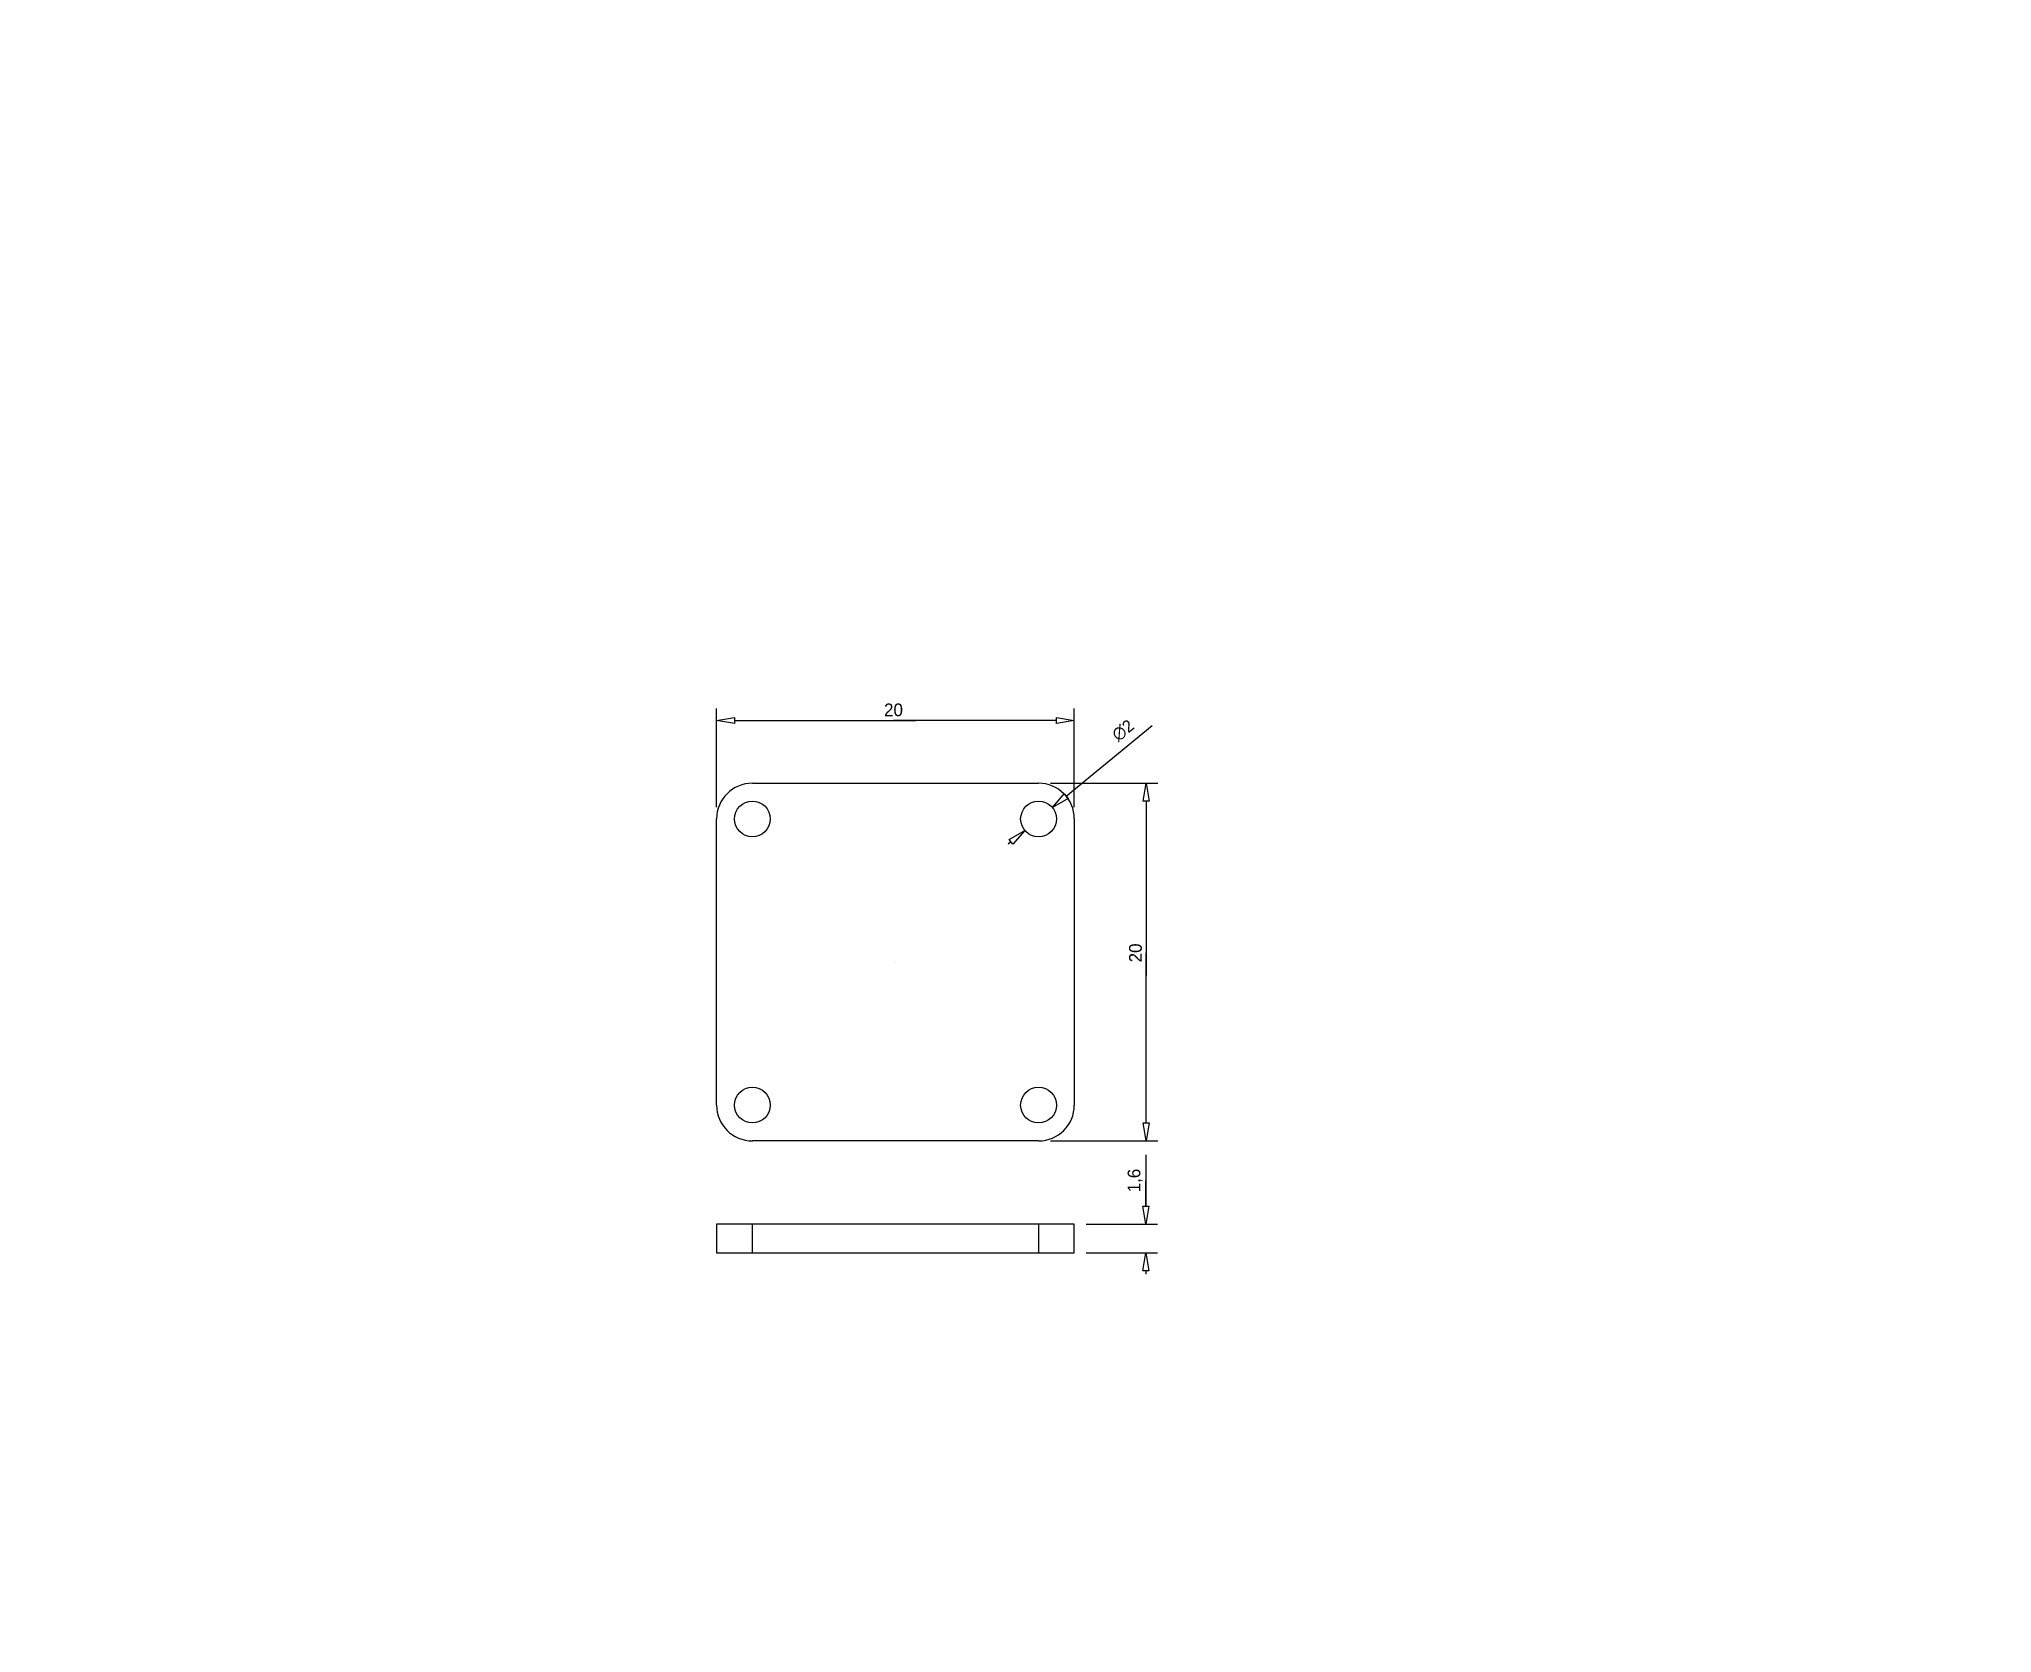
# Model space of a CAD drawing. Header units: millimetres. Extents: x 0 to 328, y 0 to 267.
import ezdxf

# ---------------------------------------------------------------- set-up
doc = ezdxf.new("R2010")
doc.units = ezdxf.units.MM
for name, color, linetype, lineweight in [('DIMENSIONS', 7, 'Continuous', 0), ('TANGENT EDGES', 7, 'Continuous', 0), ('VISIBLE', 7, 'Continuous', 0)]:
    doc.layers.add(name, color=color, linetype=linetype, lineweight=lineweight)
doc.dimstyles.new('ISO-25', dxfattribs={"dimtxt": 2.5, "dimasz": 2.5, "dimexe": 1.25, "dimexo": 0.625, "dimtad": 1, "dimtxsty": 'Standard', "dimcen": 2.5, "dimadec": 0, "dimazin": 0, "dimtfac": 1, "dimtmove": 0, "dimatfit": 3, "dimfxl": 1, "dimarcsym": 0})

# ---------------------------------------------------------------- blocks, each defined once
blk = doc.blocks.new('D1')
at = {"layer": 'DIMENSIONS'}
for p, q in [((169.64, 142.55), (187.67, 142.55)), ((185.67, 139.55), (185.67, 114.08)), ((185.67, 117.84), (185.67, 110.31)), ((185.67, 85.55), (185.67, 114.08)), ((169.64, 82.55), (187.67, 82.55))]:
    blk.add_line(p, q, dxfattribs=at)
for points in [[(185.67, 142.55), (186.17, 139.55), (185.17, 139.55), (185.67, 142.55)], [(185.67, 82.55), (185.17, 85.55), (186.17, 85.55), (185.67, 82.55)]]:
    blk.add_lwpolyline(points, dxfattribs=at)
at = {"layer": 'DIMENSIONS', "insert": (183.91, 114.08), "char_height": 2.134, "attachment_point": 5, "rotation": 90}
for s in ['{\\fCE|b0|i0|c0|p0;20}{\\fCE|b0|i0|c0|p0;}', '{\\fCE|b0|i0|c0|p0;}', '{\\fCE|b0|i0|c0|p0;}']:
    blk.add_mtext(s, dxfattribs=at)
blk = doc.blocks.new('D2')
at = {"layer": 'DIMENSIONS'}
for p, q in [((113.64, 138.55), (113.64, 155.07)), ((173.64, 138.55), (173.64, 155.07)), ((116.64, 153.07), (143.31, 153.07)), ((139.55, 153.07), (147.08, 153.07)), ((170.64, 153.07), (143.31, 153.07))]:
    blk.add_line(p, q, dxfattribs=at)
for points in [[(113.64, 153.07), (116.64, 153.57), (116.64, 152.57), (113.64, 153.07)], [(173.64, 153.07), (170.64, 152.57), (170.64, 153.57), (173.64, 153.07)]]:
    blk.add_lwpolyline(points, dxfattribs=at)
at = {"layer": 'DIMENSIONS', "insert": (143.31, 154.84), "char_height": 2.134, "attachment_point": 5}
for s in ['{\\fCE|b0|i0|c0|p0;20}{\\fCE|b0|i0|c0|p0;}', '{\\fCE|b0|i0|c0|p0;}', '{\\fCE|b0|i0|c0|p0;}']:
    blk.add_mtext(s, dxfattribs=at)
blk = doc.blocks.new('D3')
at = {"layer": 'DIMENSIONS'}
for p, q in [((172.27, 140.37), (186.68, 152.25)), ((163.01, 132.74), (162.55, 132.35)), ((143.64, 112.55), (143.64, 112.55))]:
    blk.add_line(p, q, dxfattribs=at)
for points in [[(169.96, 138.46), (171.95, 140.76), (172.59, 139.98), (169.96, 138.46)], [(165.33, 134.64), (163.33, 132.35), (162.7, 133.12), (165.33, 134.64)], [(143.64, 112.55), (143.64, 112.55), (143.64, 112.55), (143.64, 112.55), (143.64, 112.55)]]:
    blk.add_lwpolyline(points, dxfattribs=at)
at = {"layer": 'DIMENSIONS', "insert": (181.8, 151.43), "char_height": 2.134, "attachment_point": 5, "rotation": 39.5061}
for s in ['{\\fAlibre Symbols|b0|i0|c0|p0;n}{\\fCE|b0|i0|c0|p0;\\H0.95x;2}{\\fCE|b0|i0|c0|p0;}', '{\\fCE|b0|i0|c0|p0;}', '{\\fCE|b0|i0|c0|p0;}']:
    blk.add_mtext(s, dxfattribs=at)
blk = doc.blocks.new('D4')
at = {"layer": 'DIMENSIONS'}
for p, q in [((185.62, 80.19), (185.62, 71.6)), ((185.62, 71.57), (185.62, 75.89)), ((175.64, 68.57), (187.62, 68.57)), ((175.64, 63.77), (187.62, 63.77)), ((185.62, 60.77), (185.62, 60.17))]:
    blk.add_line(p, q, dxfattribs=at)
for points in [[(185.62, 68.57), (185.12, 71.57), (186.12, 71.57), (185.62, 68.57)], [(185.62, 63.77), (186.12, 60.77), (185.12, 60.77), (185.62, 63.77)]]:
    blk.add_lwpolyline(points, dxfattribs=at)
at = {"layer": 'DIMENSIONS', "insert": (183.85, 75.89), "char_height": 2.134, "attachment_point": 5, "rotation": 90}
for s in ['{\\fCE|b0|i0|c0|p0;1,6}{\\fCE|b0|i0|c0|p0;}', '{\\fCE|b0|i0|c0|p0;}', '{\\fCE|b0|i0|c0|p0;}']:
    blk.add_mtext(s, dxfattribs=at)

msp = doc.modelspace()

# ---------------------------------------------------------------- linework, layer by layer
at = {"layer": 'TANGENT EDGES'}
for p, q in [((119.642, 63.77), (119.642, 68.57)), ((167.642, 68.57), (167.642, 63.77))]:
    msp.add_line(p, q, dxfattribs=at)
at = {"layer": 'VISIBLE'}
for p, q in [((119.642, 142.553), (167.642, 142.553)), ((113.642, 88.553), (113.642, 136.553)), ((173.642, 136.553), (173.642, 88.553)), ((167.642, 82.553), (119.642, 82.553)), ((113.642, 68.57), (113.642, 63.77)), ((119.642, 68.57), (113.642, 68.57)), ((167.642, 68.57), (119.642, 68.57)), ((173.642, 68.57), (167.642, 68.57)), ((173.642, 63.77), (173.642, 68.57)), ((113.642, 63.77), (119.642, 63.77)), ((119.642, 63.77), (167.642, 63.77)), ((167.642, 63.77), (173.642, 63.77))]:
    msp.add_line(p, q, dxfattribs=at)
for centre in [(119.642, 136.553), (167.642, 136.553), (119.642, 88.553), (167.642, 88.553)]:
    msp.add_circle(centre, 3, dxfattribs=at)
for centre, start, end in [((119.642, 136.553), 90, 180), ((167.642, 136.553), 0, 90), ((119.642, 88.553), 180, 270), ((167.642, 88.553), 270, 0)]:
    msp.add_arc(centre, 6, start, end, dxfattribs=at)

# ---------------------------------------------------------------- dimensions: what is measured, and where the dimension line sits
at = {"layer": 'DIMENSIONS'}
dim = msp.add_linear_dim(base=(0, 0), p1=(173.642, 136.553), p2=(113.642, 136.553), dimstyle='ISO-25', override={"dimtxt": 2.70785, "dimtad": 1, "dimdec": 2, "dimzin": 0, "dimse1": 0, "dimse2": 0, "dimsd1": 0, "dimsd2": 0, "dimadec": 2, "dimazin": 0, "dimtol": 0, "dimlim": 0, "dimtp": 0, "dimtm": 0, "dimtdec": 2}, dxfattribs=at)
dim.commit()
dim.dimension.update_dxf_attribs({"geometry": 'D2', "text_midpoint": (286.955, 267.389)})
dim = msp.add_diameter_dim_2p(p1=(165.328, 134.644), p2=(169.957, 138.461), dimstyle='ISO-25', override={"dimtxt": 2.70785, "dimtad": 1, "dimdec": 2, "dimzin": 0, "dimse1": 0, "dimse2": 0, "dimsd1": 0, "dimsd2": 0, "dimadec": 2, "dimazin": 0, "dimtol": 0, "dimlim": 0, "dimtp": 0, "dimtm": 0, "dimtdec": 2}, dxfattribs=at)
dim.commit()
dim.dimension.update_dxf_attribs({"geometry": 'D3', "text_midpoint": (325.442, 263.979)})
for p1, p2, angle, picture, middle, turn in [((167.642, 82.553), (167.642, 142.553), 270, 'D1', (327.553, 226.629), 270), ((173.642, 63.77), (173.642, 68.57), 90, 'D4', (327.495, 139.664), 90)]:
    dim = msp.add_linear_dim(base=(0, 0), p1=p1, p2=p2, angle=angle, dimstyle='ISO-25', override={"dimtxt": 2.70785, "dimtad": 1, "dimdec": 2, "dimzin": 0, "dimse1": 0, "dimse2": 0, "dimsd1": 0, "dimsd2": 0, "dimadec": 2, "dimazin": 0, "dimtol": 0, "dimlim": 0, "dimtp": 0, "dimtm": 0, "dimtdec": 2}, dxfattribs=at)
    dim.commit()
    dim.dimension.update_dxf_attribs({"geometry": picture, "text_midpoint": middle, "text_rotation": turn})

doc.saveas('drawing.dxf')
